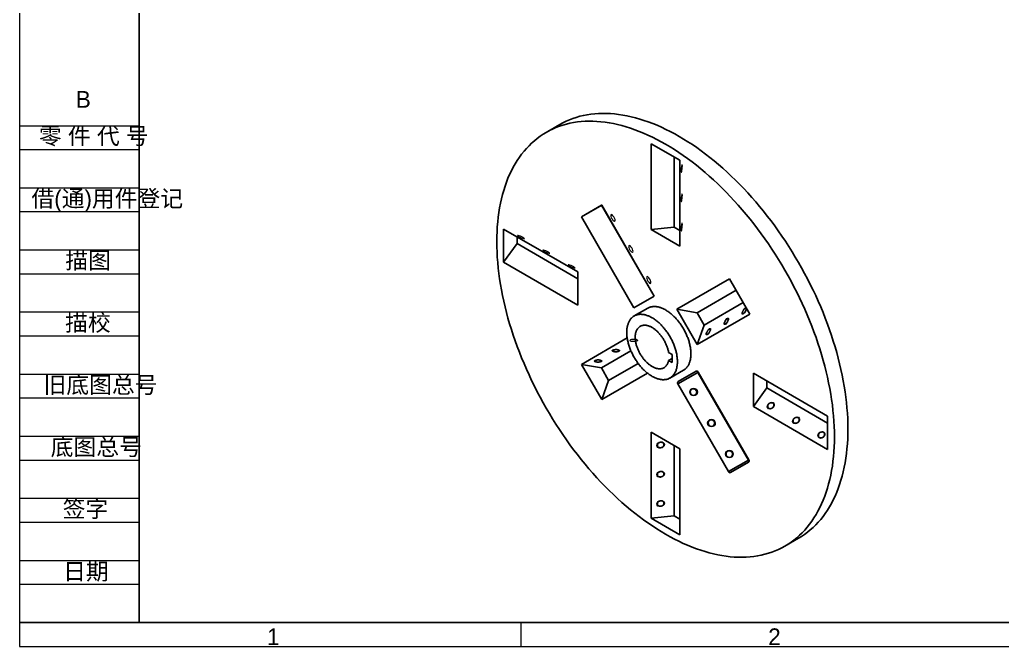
# Model space of a CAD drawing. Header units: millimetres. Extents: x 0 to 4200, y 0 to 2970.
# Drawn here: x 0 to 2058, y 0 to 1312 of the extents above; entities that cross this region are included whole.
import ezdxf

# ---------------------------------------------------------------- set-up
doc = ezdxf.new("R2010")
doc.units = ezdxf.units.MM
doc.header["$LTSCALE"] = 10
doc.styles.add('SLDTEXTSTYLE0', font='')
doc.styles.add('SLDTEXTSTYLE1', font='')
doc.styles.get('SLDTEXTSTYLE0').set_extended_font_data('汉仪长仿宋体')
doc.styles.get('SLDTEXTSTYLE1').set_extended_font_data('汉仪长仿宋体')

msp = doc.modelspace()

# ---------------------------------------------------------------- linework, layer by layer
at = {"color": 7, "linetype": 'Continuous', "lineweight": 18}
for p, q in [((0, 2970), (0, 0)), ((0, 1090), (250, 1090)), ((0, 1040), (250, 1040)), ((0, 960), (250, 960)), ((0, 910), (250, 910)), ((0, 830), (250, 830)), ((0, 780), (250, 780)), ((0, 700), (250, 700)), ((0, 650), (250, 650)), ((0, 570), (250, 570)), ((0, 520), (250, 520)), ((0, 440), (250, 440)), ((0, 390), (250, 390)), ((0, 310), (250, 310)), ((0, 260), (250, 260)), ((0, 180), (250, 180)), ((0, 130), (250, 130)), ((1050, 0), (1050, 50)), ((0, 0), (4200, 0))]:
    msp.add_line(p, q, dxfattribs=at)
at = {"color": 7, "linetype": 'Continuous', "lineweight": 25}
for p, q in [((250, 2920), (250, 50)), ((0, 50), (4150, 50))]:
    msp.add_line(p, q, dxfattribs=at)
for p, q in [((1131.057927, 1092.321759), (1102.773656, 1075.993596)), ((1382.805378, 1017.560082), (1322.701301, 1052.257427)), ((1322.701301, 1052.257427), (1322.701301, 872.618449)), ((1370.431009, 877.720999), (1370.431009, 1024.703653)), ((1382.805378, 837.921104), (1382.805378, 1017.560082)), ((1219.003339, 923.708391), (1176.503339, 899.165688)), ((1176.503339, 899.165688), (1218.537611, 923.434136)), ((1218.537611, 923.434136), (1219.005638, 923.70441)), ((1328.535312, 732.912529), (1218.537611, 923.434136)), ((1329.003339, 733.182803), (1219.003339, 923.708391)), ((1176.503339, 899.165688), (1286.503339, 708.640099)), ((1168.905576, 783.805204), (1013.342084, 873.610096)), ((1013.342084, 873.610096), (1013.342084, 804.204127)), ((1322.701301, 872.618449), (1370.431009, 877.720999)), ((1322.701301, 872.618449), (1382.805378, 837.921104)), ((1382.805378, 870.577428), (1370.431009, 877.720999)), ((1041.626356, 842.987162), (1041.626356, 857.281934)), ((1013.342084, 804.204127), (1041.626356, 842.987162)), ((1168.905576, 769.510432), (1041.626356, 842.987162)), ((1013.342084, 804.204127), (1168.905576, 714.399235)), ((1168.905576, 714.399235), (1168.905576, 783.805204)), ((1486.503339, 769.283928), (1376.503339, 705.761637)), ((1529.003339, 695.671769), (1486.503339, 769.283928)), ((1418.537611, 698.2741), (1500.255638, 745.464249)), ((1286.503339, 708.640099), (1329.003339, 733.182803)), ((1315.256387, 707.92283), (1286.972116, 691.594668)), ((1376.503339, 705.761637), (1419.003339, 632.149478)), ((1376.503339, 705.761637), (1418.537611, 698.2741)), ((1515.255638, 719.483487), (1433.537611, 672.293338)), ((1433.537611, 672.293338), (1418.537611, 698.2741)), ((1419.003339, 632.149478), (1529.003339, 695.671769)), ((1419.003339, 632.149478), (1433.537611, 672.293338)), ((1272.321768, 645.599344), (1176.503339, 590.266561)), ((1218.537611, 582.779025), (1280.230381, 618.40508)), ((1366.181152, 610.726537), (1359.110084, 614.808578)), ((1359.110084, 598.477762), (1366.181152, 602.559802)), ((1359.110084, 598.477762), (1366.181152, 594.395721)), ((1366.181152, 594.395721), (1366.181152, 610.726537)), ((1176.503339, 590.266561), (1219.003339, 516.654402)), ((1176.503339, 590.266561), (1218.537611, 582.779025)), ((1233.537611, 556.798263), (1218.537611, 582.779025)), ((1295.232257, 592.425402), (1233.537611, 556.798263)), ((1361.966021, 561.687338), (1390.250292, 578.0155)), ((1219.003339, 516.654402), (1314.82493, 571.989011)), ((1219.003339, 516.654402), (1233.537611, 556.798263)), ((1420.537611, 573.559874), (1378.503339, 549.291426)), ((1378.9304, 554.157095), (1416.688592, 575.956753)), ((1416.576278, 575.896663), (1378.9304, 554.157095)), ((1526.537611, 389.962489), (1420.537611, 573.559874)), ((1527.003339, 390.236744), (1421.003339, 573.834129)), ((1692.164594, 481.734203), (1536.601103, 571.539095)), ((1536.601103, 571.539095), (1536.601103, 502.133126)), ((1378.503339, 549.291426), (1484.503339, 365.694041)), ((1536.601103, 502.133126), (1564.885374, 540.916161)), ((1564.885374, 540.916161), (1564.885374, 555.210933)), ((1692.164594, 467.439431), (1564.885374, 540.916161)), ((1536.601103, 502.133126), (1692.164594, 412.328234)), ((1692.164594, 412.328234), (1692.164594, 481.734203)), ((1322.701301, 448.017226), (1322.701301, 268.378248)), ((1382.805378, 413.319882), (1322.701301, 448.017226)), ((1370.431009, 273.480798), (1370.431009, 420.463453)), ((1382.805378, 233.680903), (1382.805378, 413.319882)), ((1484.503339, 365.694041), (1526.537611, 389.962489)), ((1488.9304, 363.631507), (1526.576278, 385.371075)), ((1322.701301, 268.378248), (1370.431009, 273.480798)), ((1322.701301, 268.378248), (1382.805378, 233.680903)), ((1382.805378, 266.337227), (1370.431009, 273.480798)), ((1602.733023, 209.944734), (1631.017294, 226.272896))]:
    msp.add_line(p, q)
at = {"flags": 128}
for points in [[(1734.591001, 455.195299), (1734.469847, 465.952513), (1734.106469, 476.842236), (1733.501114, 487.857005), (1732.654199, 498.98927), (1731.566303, 510.231402), (1730.238172, 521.575697), (1728.670717, 533.014379), (1726.865011, 544.539609), (1724.822293, 556.143488), (1722.543962, 567.818064), (1720.031579, 579.555335), (1717.286867, 591.347257), (1714.311706, 603.185749), (1711.108136, 615.062697), (1707.678352, 626.969961), (1704.024705, 638.899381), (1700.149698, 650.842781), (1696.055988, 662.791974), (1691.746381, 674.738773), (1687.223828, 686.674989), (1682.491432, 698.592442), (1677.552434, 710.482964), (1672.410219, 722.338405), (1667.068312, 734.150642), (1661.530374, 745.911577), (1655.8002, 757.613152), (1649.881718, 769.247346), (1643.778983, 780.806186), (1637.496179, 792.281749), (1631.037611, 803.666172), (1624.407705, 814.951651), (1617.611005, 826.130453), (1610.65217, 837.194916), (1603.535969, 848.137456), (1596.267278, 858.950575), (1588.85108, 869.626862), (1581.292456, 880.158999), (1573.596588, 890.539769), (1565.76875, 900.762057), (1557.814306, 910.818857), (1549.738708, 920.703276), (1541.547491, 930.408541), (1533.246269, 939.928), (1524.84073, 949.255128), (1516.336636, 958.383535), (1507.739814, 967.306962), (1499.056158, 976.019295), (1490.291617, 984.514562), (1481.452199, 992.786942), (1472.543962, 1000.830765), (1463.573011, 1008.640517), (1454.545494, 1016.210848), (1445.467599, 1023.536567), (1436.345546, 1030.612656), (1427.185588, 1037.434263), (1417.994003, 1043.996714), (1408.77709, 1050.295511), (1399.541165, 1056.326338), (1390.292559, 1062.085061), (1381.037611, 1067.567733), (1371.782662, 1072.770597), (1362.534056, 1077.690088), (1353.298131, 1082.322832), (1344.081218, 1086.665657), (1334.889633, 1090.715584), (1325.729675, 1094.469839), (1316.607623, 1097.925848), (1307.529727, 1101.081243), (1298.502211, 1103.933862), (1289.53126, 1106.481749), (1280.623023, 1108.723158), (1271.783605, 1110.656553), (1263.019064, 1112.280608), (1254.335407, 1113.594212), (1245.738586, 1114.596464), (1237.234491, 1115.286676), (1228.828953, 1115.664376), (1220.52773, 1115.729304), (1212.336513, 1115.481417), (1204.260915, 1114.920884), (1196.306472, 1114.04809), (1188.478633, 1112.863632), (1180.782765, 1111.368323), (1173.224142, 1109.563186), (1165.807943, 1107.44946), (1158.539253, 1105.028593), (1151.423051, 1102.302243), (1144.464216, 1099.272281), (1137.667516, 1095.940781), (1131.057927, 1092.321759)], [(1706.30673, 438.867137), (1706.185576, 449.624351), (1705.822197, 460.514074), (1705.216843, 471.528842), (1704.369928, 482.661108), (1703.282032, 493.90324), (1701.953901, 505.247534), (1700.386446, 516.686216), (1698.58074, 528.211447), (1696.538022, 539.815326), (1694.25969, 551.489902), (1691.747308, 563.227173), (1689.002595, 575.019095), (1686.027435, 586.857587), (1682.823865, 598.734535), (1679.394081, 610.641799), (1675.740433, 622.571219), (1671.865427, 634.514618), (1667.771717, 646.463812), (1663.462109, 658.410611), (1658.939557, 670.346827), (1654.20716, 682.26428), (1649.268162, 694.154801), (1644.125948, 706.010243), (1638.784041, 717.822479), (1633.246103, 729.583415), (1627.515929, 741.28499), (1621.597447, 752.919184), (1615.494712, 764.478023), (1609.211908, 775.953587), (1602.753339, 787.33801), (1596.123434, 798.623489), (1589.326734, 809.802291), (1582.367899, 820.866754), (1575.251697, 831.809294), (1567.983007, 842.622413), (1560.566808, 853.2987), (1553.008185, 863.830837), (1545.312317, 874.211607), (1537.484479, 884.433894), (1529.530035, 894.490694), (1521.454437, 904.375114), (1513.26322, 914.080379), (1504.961997, 923.599838), (1496.556459, 932.926966), (1488.052364, 942.055372), (1479.455543, 950.9788), (1470.771886, 959.691132), (1462.007346, 968.1864), (1453.167928, 976.45878), (1444.25969, 984.502602), (1435.288739, 992.312355), (1426.261223, 999.882685), (1417.183327, 1007.208405), (1408.061275, 1014.284493), (1398.901317, 1021.106101), (1389.709732, 1027.668552), (1380.492819, 1033.967349), (1371.256894, 1039.998176), (1362.008288, 1045.756899), (1352.753339, 1051.239571), (1343.498391, 1056.442435), (1334.249785, 1061.361925), (1325.01386, 1065.99467), (1315.796947, 1070.337494), (1306.605362, 1074.387422), (1297.445404, 1078.141676), (1288.323351, 1081.597686), (1279.245456, 1084.753081), (1270.217939, 1087.605699), (1261.246988, 1090.153586), (1252.338751, 1092.394995), (1243.499333, 1094.32839), (1234.734793, 1095.952446), (1226.051136, 1097.26605), (1217.454314, 1098.268301), (1208.95022, 1098.958514), (1200.544681, 1099.336213), (1192.243459, 1099.401142), (1184.052242, 1099.153255), (1175.976644, 1098.592722), (1168.0222, 1097.719928), (1160.194362, 1096.53547), (1152.498494, 1095.04016), (1144.939871, 1093.235024), (1137.523672, 1091.121298), (1130.254981, 1088.70043), (1123.13878, 1085.974081), (1116.179945, 1082.944118), (1109.383245, 1079.612619), (1102.753339, 1075.981866), (1096.294771, 1072.054347), (1090.011967, 1067.832755), (1083.909232, 1063.319983), (1077.99075, 1058.519123), (1072.260576, 1053.433466), (1066.722638, 1048.066498), (1061.380731, 1042.421896), (1056.238517, 1036.503529), (1051.299518, 1030.315453), (1046.567122, 1023.861909), (1042.04457, 1017.147321), (1037.734962, 1010.176289), (1033.641252, 1002.953592), (1029.766245, 995.48418), (1026.112598, 987.773172), (1022.682814, 979.825852), (1019.479244, 971.647667), (1016.504083, 963.244223), (1013.759371, 954.621278), (1011.246988, 945.784742), (1008.968657, 936.740671), (1006.925939, 927.495264), (1005.120233, 918.054858), (1003.552778, 908.425921), (1002.224647, 898.615053), (1001.136751, 888.628979), (1000.289836, 878.474541), (999.684481, 868.1587), (999.321103, 857.688526), (999.199949, 847.071193), (999.321103, 836.313979), (999.684481, 825.424256), (1000.289836, 814.409488), (1001.136751, 803.277223), (1002.224647, 792.03509), (1003.552778, 780.690796), (1005.120233, 769.252114), (1006.925939, 757.726884), (1008.968657, 746.123004), (1011.246988, 734.448428), (1013.759371, 722.711157), (1016.504083, 710.919235), (1019.479244, 699.080743), (1022.682814, 687.203795), (1026.112598, 675.296531), (1029.766245, 663.367111), (1033.641252, 651.423712), (1037.734962, 639.474518), (1042.04457, 627.527719), (1046.567122, 615.591503), (1051.299518, 603.674051), (1056.238517, 591.783529), (1061.380731, 579.928087), (1066.722638, 568.115851), (1072.260576, 556.354915), (1077.99075, 544.65334), (1083.909232, 533.019146), (1090.011967, 521.460307), (1096.294771, 509.984743), (1102.753339, 498.600321), (1109.383245, 487.314841), (1116.179945, 476.136039), (1123.13878, 465.071577), (1130.254981, 454.129036), (1137.523672, 443.315917), (1144.939871, 432.63963), (1152.498494, 422.107493), (1160.194362, 411.726723), (1168.0222, 401.504436), (1175.976644, 391.447636), (1184.052242, 381.563216), (1192.243459, 371.857951), (1200.544681, 362.338493), (1208.95022, 353.011364), (1217.454314, 343.882958), (1226.051136, 334.959531), (1234.734793, 326.247198), (1243.499333, 317.75193), (1252.338751, 309.479551), (1261.246988, 301.435728), (1270.217939, 293.625975), (1279.245456, 286.055645), (1288.323351, 278.729925), (1297.445404, 271.653837), (1306.605362, 264.83223), (1315.796947, 258.269778), (1325.01386, 251.970981), (1334.249785, 245.940154), (1343.498391, 240.181431), (1352.753339, 234.698759), (1362.008288, 229.495895), (1371.256894, 224.576405), (1380.492819, 219.94366), (1389.709732, 215.600836), (1398.901317, 211.550909), (1408.061275, 207.796654), (1417.183327, 204.340645), (1426.261223, 201.185249), (1435.288739, 198.332631), (1444.25969, 195.784744), (1453.167928, 193.543335), (1462.007346, 191.60994), (1470.771886, 189.985884), (1479.455543, 188.67228), (1488.052364, 187.670029), (1496.556459, 186.979817), (1504.961997, 186.602117), (1513.26322, 186.537188), (1521.454437, 186.785075), (1529.530035, 187.345608), (1537.484479, 188.218402), (1545.312317, 189.40286), (1553.008185, 190.89817), (1560.566808, 192.703306), (1567.983007, 194.817033), (1575.251697, 197.2379), (1582.367899, 199.964249), (1589.326734, 202.994212), (1596.123434, 206.325711), (1602.753339, 209.956464), (1609.211908, 213.883983), (1615.494712, 218.105575), (1621.597447, 222.618347), (1627.515929, 227.419207), (1633.246103, 232.504864), (1638.784041, 237.871832), (1644.125948, 243.516434), (1649.268162, 249.434801), (1654.20716, 255.622877), (1658.939557, 262.076421), (1663.462109, 268.791009), (1667.771717, 275.762041), (1671.865427, 282.984738), (1675.740433, 290.45415), (1679.394081, 298.165159), (1682.823865, 306.112479), (1686.027435, 314.290663), (1689.002595, 322.694108), (1691.747308, 331.317053), (1694.25969, 340.153588), (1696.538022, 349.197659), (1698.58074, 358.443066), (1700.386446, 367.883472), (1701.953901, 377.512409), (1703.282032, 387.323277), (1704.369928, 397.309351), (1705.216843, 407.463789), (1705.822197, 417.77963), (1706.185576, 428.249804), (1706.30673, 438.867137)], [(1405.786348, 612.353861), (1405.762384, 614.208498), (1405.690516, 616.089126), (1405.570806, 617.994047), (1405.403365, 619.921538), (1405.188342, 621.869858), (1404.925933, 623.837245), (1404.616374, 625.821923), (1404.259946, 627.822097), (1403.85697, 629.835959), (1403.40781, 631.861691), (1402.912873, 633.89746), (1402.372606, 635.941428), (1401.787497, 637.991747), (1401.158075, 640.046564), (1400.484908, 642.104022), (1399.768605, 644.162262), (1399.009814, 646.219424), (1398.209219, 648.273648), (1397.367545, 650.323079), (1396.485553, 652.365864), (1395.564038, 654.400157), (1394.603835, 656.424119), (1393.60581, 658.435922), (1392.570867, 660.433748), (1391.499939, 662.41579), (1390.393995, 664.380258), (1389.254035, 666.325376), (1388.081088, 668.249386), (1386.876214, 670.150551), (1385.640503, 672.027151), (1384.375072, 673.877491), (1383.081063, 675.699898), (1381.759646, 677.492726), (1380.412015, 679.254354), (1379.039389, 680.98319), (1377.643008, 682.677672), (1376.224133, 684.336269), (1374.784047, 685.957482), (1373.324052, 687.539845), (1371.845466, 689.081928), (1370.349627, 690.582339), (1368.837885, 692.03972), (1367.311608, 693.452756), (1365.772173, 694.820168), (1364.220974, 696.140722), (1362.659411, 697.413223), (1361.088895, 698.636522), (1359.510847, 699.809513), (1357.926691, 700.931136), (1356.33786, 702.000378), (1354.74579, 703.016273), (1353.15192, 703.977901), (1351.557689, 704.884394), (1349.964538, 705.734934), (1348.373908, 706.52875), (1346.787236, 707.265127), (1345.205955, 707.943397), (1343.631495, 708.56295), (1342.065279, 709.123223), (1340.508722, 709.623712), (1338.96323, 710.063964), (1337.430201, 710.443581), (1335.91102, 710.76222), (1334.40706, 711.019592), (1332.919679, 711.215466), (1331.450222, 711.349665), (1330.000018, 711.422066), (1328.570376, 711.432606), (1327.162589, 711.381273), (1325.777929, 711.268115), (1324.417647, 711.093234), (1323.082973, 710.856787), (1321.775112, 710.558989), (1320.495247, 710.200109), (1319.244534, 709.780471), (1318.024104, 709.300453), (1316.83506, 708.760491), (1315.678476, 708.161072), (1315.256387, 707.92283)], [(1513.991764, 700.084898), (1513.803178, 699.527206), (1513.650116, 698.994349), (1513.534051, 698.49146), (1513.456101, 698.023381), (1513.417016, 697.594621), (1513.417174, 697.209308), (1513.456572, 696.871154), (1513.534831, 696.583415), (1513.651197, 696.348862), (1513.80455, 696.169754), (1513.993414, 696.047815), (1514.215968, 695.984221), (1514.47007, 695.979584), (1514.753272, 696.033948), (1515.062848, 696.14679), (1515.395815, 696.317023), (1515.748968, 696.543007), (1516.118904, 696.822567), (1516.502062, 697.15301), (1516.894752, 697.531153), (1517.293191, 697.953355), (1517.693542, 698.41555), (1518.09195, 698.913287), (1518.484578, 699.441772), (1518.867645, 699.995915), (1519.237461, 700.570381), (1519.590465, 701.159635), (1519.923257, 701.758005), (1520.232633, 702.359726), (1520.515613, 702.959004), (1520.769471, 703.550068), (1520.991764, 704.127226), (1521.180349, 704.684919), (1521.333412, 705.217775), (1521.449477, 705.720665), (1521.527427, 706.188743), (1521.566512, 706.617504), (1521.566354, 707.002816), (1521.526956, 707.340971), (1521.448697, 707.62871), (1521.33233, 707.863263), (1521.178977, 708.042371), (1520.990114, 708.164309), (1520.76756, 708.227903), (1520.513458, 708.23254), (1520.230255, 708.178176), (1519.92068, 708.065334), (1519.587712, 707.895101), (1519.23456, 707.669117), (1518.864623, 707.389557), (1518.481465, 707.059114), (1518.088776, 706.680971), (1517.690337, 706.258769), (1517.289986, 705.796574), (1516.891577, 705.298837), (1516.49895, 704.770352), (1516.115883, 704.216209), (1515.746067, 703.641744), (1515.393063, 703.052489), (1515.06027, 702.45412), (1514.750894, 701.852398), (1514.467915, 701.25312), (1514.214056, 700.662056), (1513.991764, 700.084898)], [(1377.502077, 596.025699), (1377.478113, 597.880336), (1377.406244, 599.760964), (1377.286535, 601.665885), (1377.119093, 603.593376), (1376.904071, 605.541695), (1376.641662, 607.509083), (1376.332103, 609.493761), (1375.975674, 611.493935), (1375.572698, 613.507797), (1375.123539, 615.533528), (1374.628602, 617.569298), (1374.088335, 619.613266), (1373.503226, 621.663584), (1372.873803, 623.718401), (1372.200637, 625.77586), (1371.484334, 627.8341), (1370.725542, 629.891262), (1369.924948, 631.945486), (1369.083274, 633.994917), (1368.201281, 636.037702), (1367.279767, 638.071995), (1366.319564, 640.095957), (1365.321539, 642.10776), (1364.286595, 644.105585), (1363.215668, 646.087628), (1362.109724, 648.052095), (1360.969763, 649.997214), (1359.796816, 651.921224), (1358.591943, 653.822389), (1357.356232, 655.698989), (1356.0908, 657.549328), (1354.796791, 659.371736), (1353.475375, 661.164563), (1352.127744, 662.926191), (1350.755118, 664.655028), (1349.358737, 666.34951), (1347.939862, 668.008107), (1346.499776, 669.629319), (1345.039781, 671.211683), (1343.561195, 672.753766), (1342.065356, 674.254177), (1340.553614, 675.711558), (1339.027336, 677.124594), (1337.487902, 678.492006), (1335.936702, 679.812559), (1334.375139, 681.085061), (1332.804624, 682.30836), (1331.226575, 683.481351), (1329.64242, 684.602974), (1328.053589, 685.672216), (1326.461519, 686.68811), (1324.867648, 687.649739), (1323.273417, 688.556232), (1321.680267, 689.406771), (1320.089637, 690.200588), (1318.502965, 690.936964), (1316.921684, 691.615235), (1315.347224, 692.234787), (1313.781008, 692.795061), (1312.224451, 693.29555), (1310.678959, 693.735802), (1309.14593, 694.115419), (1307.626749, 694.434057), (1306.122788, 694.69143), (1304.635408, 694.887304), (1303.165951, 695.021503), (1301.715747, 695.093904), (1300.286105, 695.104443), (1298.878318, 695.053111), (1297.493658, 694.939953), (1296.133376, 694.765071), (1294.798701, 694.528625), (1293.490841, 694.230827), (1292.210976, 693.871947), (1290.960263, 693.452308), (1289.739833, 692.972291), (1288.550789, 692.432329), (1287.394204, 691.83291), (1286.271125, 691.174576), (1285.182567, 690.457921), (1284.129512, 689.683593), (1283.112913, 688.852293), (1282.133688, 687.964771), (1281.192723, 687.021829), (1280.290868, 686.02432), (1279.428937, 684.973145), (1278.60771, 683.869254), (1277.827929, 682.713645), (1277.090299, 681.507361), (1276.395485, 680.251494), (1275.744117, 678.947178), (1275.136783, 677.595591), (1274.574031, 676.197956), (1274.056371, 674.755535), (1273.584269, 673.269632), (1273.158153, 671.74159), (1272.778408, 670.172789), (1272.445377, 668.564648), (1272.159361, 666.918619), (1271.920618, 665.236191), (1271.729364, 663.518883), (1271.585772, 661.768249), (1271.489972, 659.985868), (1271.442051, 658.173354), (1271.442051, 656.332343), (1271.489972, 654.464499), (1271.585772, 652.571511), (1271.729364, 650.655088), (1271.920618, 648.716964), (1272.159361, 646.758889), (1272.445377, 644.782633), (1272.778408, 642.789983), (1273.158153, 640.782737), (1273.584269, 638.762712), (1274.056371, 636.731732), (1274.574031, 634.691633), (1275.136783, 632.644259), (1275.744117, 630.591459), (1276.395485, 628.535089), (1277.090299, 626.477007), (1277.827929, 624.419074), (1278.60771, 622.363149), (1279.428937, 620.311089), (1280.290868, 618.26475), (1281.192723, 616.225981), (1282.133688, 614.196624), (1283.112913, 612.178513), (1284.129512, 610.173473), (1285.182567, 608.183314), (1286.271125, 606.209836), (1287.394204, 604.254822), (1288.550789, 602.320039), (1289.739833, 600.407236), (1290.960263, 598.51814), (1292.210976, 596.65446), (1293.490841, 594.817879), (1294.798701, 593.010057), (1296.133376, 591.232628), (1297.493658, 589.487199), (1298.878318, 587.775346), (1300.286105, 586.098617), (1301.715747, 584.458527), (1303.165951, 582.856558), (1304.635408, 581.294158), (1306.122788, 579.772739), (1307.626749, 578.293676), (1309.14593, 576.858306), (1310.678959, 575.467925), (1312.224451, 574.12379), (1313.781008, 572.827116), (1315.347224, 571.579075), (1316.921684, 570.380795), (1318.502965, 569.233358), (1320.089637, 568.137801), (1321.680267, 567.095115), (1323.273417, 566.106243), (1324.867648, 565.172076), (1326.461519, 564.29346), (1328.053589, 563.47119), (1329.64242, 562.706007), (1331.226575, 561.998603), (1332.804624, 561.349618), (1334.375139, 560.759639), (1335.936702, 560.229197), (1337.487902, 559.758774), (1339.027336, 559.348793), (1340.553614, 558.999626), (1342.065356, 558.711588), (1343.561195, 558.484939), (1345.039781, 558.319884), (1346.499776, 558.216572), (1347.939862, 558.175097), (1349.358737, 558.195496), (1350.755118, 558.277751), (1352.127744, 558.421787), (1353.475375, 558.627474), (1354.796791, 558.894626), (1356.0908, 559.223003), (1357.356232, 559.612306), (1358.591943, 560.062184), (1359.796816, 560.572232), (1360.969763, 561.141987), (1362.109724, 561.770934), (1363.215668, 562.458507), (1364.286595, 563.204082), (1365.321539, 564.006987), (1366.319564, 564.866495), (1367.279767, 565.78183), (1368.201281, 566.752165), (1369.083274, 567.776623), (1369.924948, 568.854278), (1370.725542, 569.984156), (1371.484334, 571.165236), (1372.200637, 572.39645), (1372.873803, 573.676687), (1373.503226, 575.004788), (1374.088335, 576.379554), (1374.628602, 577.799743), (1375.123539, 579.26407), (1375.572698, 580.771213), (1375.975674, 582.319809), (1376.332103, 583.90846), (1376.641662, 585.535728), (1376.904071, 587.200145), (1377.119093, 588.900205), (1377.286535, 590.634372), (1377.406244, 592.401079), (1377.478113, 594.198729), (1377.502077, 596.025699)], [(1476.491764, 678.429572), (1476.303178, 677.871879), (1476.150116, 677.339022), (1476.034051, 676.836133), (1475.956101, 676.368054), (1475.917016, 675.939294), (1475.917174, 675.553981), (1475.956572, 675.215827), (1476.034831, 674.928088), (1476.151197, 674.693535), (1476.30455, 674.514427), (1476.493414, 674.392489), (1476.715968, 674.328895), (1476.97007, 674.324257), (1477.253272, 674.378622), (1477.562848, 674.491463), (1477.895815, 674.661696), (1478.248968, 674.887681), (1478.618904, 675.167241), (1479.002062, 675.497683), (1479.394752, 675.875827), (1479.793191, 676.298029), (1480.193542, 676.760224), (1480.59195, 677.25796), (1480.984578, 677.786445), (1481.367645, 678.340589), (1481.737461, 678.915054), (1482.090465, 679.504309), (1482.423257, 680.102678), (1482.732633, 680.704399), (1483.015613, 681.303678), (1483.269471, 681.894742), (1483.491764, 682.471899), (1483.680349, 683.029592), (1483.833412, 683.562449), (1483.949477, 684.065338), (1484.027427, 684.533417), (1484.066512, 684.962177), (1484.066354, 685.34749), (1484.026956, 685.685644), (1483.948697, 685.973383), (1483.83233, 686.207936), (1483.678977, 686.387044), (1483.490114, 686.508982), (1483.26756, 686.572576), (1483.013458, 686.577214), (1482.730255, 686.522849), (1482.42068, 686.410008), (1482.087712, 686.239775), (1481.73456, 686.01379), (1481.364623, 685.73423), (1480.981465, 685.403788), (1480.588776, 685.025644), (1480.190337, 684.603442), (1479.789986, 684.141247), (1479.391577, 683.643511), (1478.99895, 683.115026), (1478.615883, 682.560882), (1478.246067, 681.986417), (1477.893063, 681.397162), (1477.56027, 680.798793), (1477.250894, 680.197072), (1476.967915, 679.597793), (1476.714056, 679.006729), (1476.491764, 678.429572)], [(1359.110084, 614.808578), (1358.826867, 616.436428), (1358.497245, 618.07806), (1358.121663, 619.731258), (1357.70063, 621.393788), (1357.234713, 623.063405), (1356.724542, 624.737855), (1356.170806, 626.414874), (1355.574253, 628.092199), (1354.935688, 629.767564), (1354.255974, 631.438707), (1353.536029, 633.103369), (1352.776826, 634.759303), (1351.979389, 636.404272), (1351.144797, 638.036055), (1350.274175, 639.652448), (1349.3687, 641.251266), (1348.429595, 642.830352), (1347.458129, 644.387572), (1346.455613, 645.920823), (1345.423401, 647.428034), (1344.362888, 648.90717), (1343.275505, 650.356232), (1342.162723, 651.773264), (1341.026042, 653.156352), (1339.867, 654.503627), (1338.68716, 655.813271), (1337.488118, 657.083513), (1336.271491, 658.312639), (1335.038924, 659.498989), (1333.79208, 660.64096), (1332.532645, 661.737009), (1331.262319, 662.785657), (1329.982818, 663.785487), (1328.69587, 664.735149), (1327.403213, 665.633359), (1326.106593, 666.478906), (1324.807762, 667.270647), (1323.508472, 668.007512), (1322.210481, 668.688506), (1320.91554, 669.31271), (1319.625398, 669.87928), (1318.341798, 670.387452), (1317.066474, 670.836538), (1315.801149, 671.225933), (1314.54753, 671.555111), (1313.307311, 671.823626), (1312.082168, 672.031116), (1310.873755, 672.177301), (1309.683704, 672.261984), (1308.513623, 672.28505), (1307.365092, 672.246468), (1306.239661, 672.14629), (1305.138852, 671.984651), (1304.06415, 671.76177), (1303.017008, 671.477948), (1301.99884, 671.133567), (1301.011021, 670.729094), (1300.054884, 670.265074), (1299.131722, 669.742135), (1298.242782, 669.160982), (1297.389263, 668.5224), (1296.572319, 667.827253), (1295.793053, 667.076478), (1295.052518, 666.27109), (1294.351713, 665.412176), (1293.691586, 664.500897), (1293.073027, 663.538484), (1292.496873, 662.526236), (1291.963901, 661.46552), (1291.474832, 660.357769), (1291.030325, 659.20448), (1290.630982, 658.00721), (1290.277342, 656.767575), (1289.969881, 655.487251), (1289.709016, 654.167966), (1289.495099, 652.811503), (1289.328419, 651.419693), (1289.209201, 649.994416), (1289.137605, 648.537598), (1289.113729, 647.051206), (1289.137605, 645.537247), (1289.209201, 643.997766), (1289.328419, 642.434843), (1289.495099, 640.850588), (1289.709016, 639.247141), (1289.969881, 637.626668), (1290.277342, 635.991358), (1290.630982, 634.343419), (1291.030325, 632.685076), (1291.474832, 631.018571), (1291.963901, 629.346153), (1292.496873, 627.670081), (1293.073027, 625.992619), (1293.691586, 624.316033), (1294.351713, 622.642588), (1295.052518, 620.974542), (1295.793053, 619.31415), (1296.572319, 617.663654), (1297.389263, 616.025283), (1298.242782, 614.401249), (1299.131722, 612.793747), (1300.054884, 611.204948), (1301.011021, 609.636997), (1301.99884, 608.092012), (1303.017008, 606.572079), (1304.06415, 605.079252), (1305.138852, 603.615548), (1306.239661, 602.182941), (1307.365092, 600.783369), (1308.513623, 599.418721), (1309.683704, 598.090839), (1310.873755, 596.801518), (1312.082168, 595.5525), (1313.307311, 594.34547), (1314.54753, 593.182059), (1315.801149, 592.063839), (1317.066474, 590.99232), (1318.341798, 589.968949), (1319.625398, 588.995108), (1320.91554, 588.072112), (1322.210481, 587.201209), (1323.508472, 586.383574), (1324.807762, 585.620312), (1326.106593, 584.912454), (1327.403213, 584.260955), (1328.69587, 583.666696), (1329.982818, 583.130478), (1331.262319, 582.653028), (1332.532645, 582.234989), (1333.79208, 581.876925), (1335.038924, 581.579321), (1336.271491, 581.342579), (1337.488118, 581.167018), (1338.68716, 581.052875), (1339.867, 581.000305), (1341.026042, 581.009378), (1342.162723, 581.080083), (1343.275505, 581.212323), (1344.362888, 581.405921), (1345.423401, 581.660614), (1346.455613, 581.976059), (1347.458129, 582.351829), (1348.429595, 582.787418), (1349.3687, 583.282236), (1350.274175, 583.835616), (1351.144797, 584.44681), (1351.979389, 585.114993), (1352.776826, 585.839261), (1353.536029, 586.618638), (1354.255974, 587.45207), (1354.935688, 588.338431), (1355.574253, 589.276525), (1356.170806, 590.265084), (1356.724542, 591.302774), (1357.234713, 592.388192), (1357.70063, 593.519873), (1358.121663, 594.696288), (1358.497245, 595.915849), (1358.826867, 597.176908), (1359.110084, 598.477762)], [(1438.991764, 656.774245), (1438.803178, 656.216552), (1438.650116, 655.683696), (1438.534051, 655.180806), (1438.456101, 654.712728), (1438.417016, 654.283967), (1438.417174, 653.898655), (1438.456572, 653.5605), (1438.534831, 653.272761), (1438.651197, 653.038208), (1438.80455, 652.8591), (1438.993414, 652.737162), (1439.215968, 652.673568), (1439.47007, 652.668931), (1439.753272, 652.723295), (1440.062848, 652.836137), (1440.395815, 653.00637), (1440.748968, 653.232354), (1441.118904, 653.511914), (1441.502062, 653.842357), (1441.894752, 654.2205), (1442.293191, 654.642702), (1442.693542, 655.104897), (1443.09195, 655.602634), (1443.484578, 656.131119), (1443.867645, 656.685262), (1444.237461, 657.259727), (1444.590465, 657.848982), (1444.923257, 658.447351), (1445.232633, 659.049073), (1445.515613, 659.648351), (1445.769471, 660.239415), (1445.991764, 660.816573), (1446.180349, 661.374265), (1446.333412, 661.907122), (1446.449477, 662.410011), (1446.527427, 662.87809), (1446.566512, 663.30685), (1446.566354, 663.692163), (1446.526956, 664.030317), (1446.448697, 664.318056), (1446.33233, 664.552609), (1446.178977, 664.731717), (1445.990114, 664.853656), (1445.76756, 664.91725), (1445.513458, 664.921887), (1445.230255, 664.867523), (1444.92068, 664.754681), (1444.587712, 664.584448), (1444.23456, 664.358464), (1443.864623, 664.078904), (1443.481465, 663.748461), (1443.088776, 663.370318), (1442.690337, 662.948116), (1442.289986, 662.485921), (1441.891577, 661.988184), (1441.49895, 661.459699), (1441.115883, 660.905556), (1440.746067, 660.33109), (1440.393063, 659.741836), (1440.06027, 659.143466), (1439.750894, 658.541745), (1439.467915, 657.942467), (1439.214056, 657.351403), (1438.991764, 656.774245)], [(1252.32234, 620.963849), (1251.711341, 621.059951), (1251.072519, 621.135663), (1250.412027, 621.190255), (1249.736226, 621.223202), (1249.051623, 621.234187), (1248.364811, 621.223102), (1247.682407, 621.190057), (1247.01098, 621.135368), (1246.356998, 621.059562), (1245.726758, 620.963369), (1245.126331, 620.847716), (1244.561498, 620.713717), (1244.037699, 620.562661), (1243.559979, 620.396005), (1243.132938, 620.215352), (1242.76069, 620.022443), (1242.446818, 619.819135), (1242.194347, 619.607386), (1242.005706, 619.389236), (1241.882714, 619.166785), (1241.826553, 618.942176), (1241.837766, 618.717572), (1241.916245, 618.495136), (1242.061233, 618.27701), (1242.271333, 618.065295), (1242.544524, 617.86203), (1242.878174, 617.669172), (1243.269069, 617.488578), (1243.713445, 617.321989), (1244.207022, 617.171007), (1244.745048, 617.037088), (1245.32234, 616.921521), (1245.933339, 616.825419), (1246.572161, 616.749707), (1247.232653, 616.695115), (1247.908455, 616.662168), (1248.593058, 616.651183), (1249.279869, 616.662267), (1249.962274, 616.695313), (1250.633701, 616.750002), (1251.287683, 616.825808), (1251.917922, 616.922001), (1252.51835, 617.037654), (1253.083183, 617.171653), (1253.606982, 617.322708), (1254.084702, 617.489365), (1254.511742, 617.670018), (1254.883991, 617.862927), (1255.197862, 618.066235), (1255.450334, 618.277984), (1255.638974, 618.496134), (1255.761967, 618.718585), (1255.818127, 618.943194), (1255.806914, 619.167798), (1255.728436, 619.390234), (1255.583448, 619.60836), (1255.373347, 619.820075), (1255.100156, 620.02334), (1254.766507, 620.216198), (1254.375612, 620.396791), (1253.931236, 620.563381), (1253.437658, 620.714362), (1252.899632, 620.848282), (1252.32234, 620.963849)], [(1214.82234, 599.308522), (1214.211341, 599.404624), (1213.572519, 599.480336), (1212.912027, 599.534929), (1212.236226, 599.567875), (1211.551623, 599.57886), (1210.864811, 599.567776), (1210.182407, 599.53473), (1209.51098, 599.480041), (1208.856998, 599.404235), (1208.226758, 599.308042), (1207.626331, 599.192389), (1207.061498, 599.05839), (1206.537699, 598.907335), (1206.059979, 598.740678), (1205.632938, 598.560025), (1205.26069, 598.367116), (1204.946818, 598.163808), (1204.694347, 597.952059), (1204.505706, 597.733909), (1204.382714, 597.511458), (1204.326553, 597.286849), (1204.337766, 597.062245), (1204.416245, 596.839809), (1204.561233, 596.621684), (1204.771333, 596.409968), (1205.044524, 596.206703), (1205.378174, 596.013845), (1205.769069, 595.833252), (1206.213445, 595.666662), (1206.707022, 595.515681), (1207.245048, 595.381762), (1207.82234, 595.266194), (1208.433339, 595.170092), (1209.072161, 595.09438), (1209.732653, 595.039788), (1210.408455, 595.006841), (1211.093058, 594.995857), (1211.779869, 595.006941), (1212.462274, 595.039986), (1213.133701, 595.094676), (1213.787683, 595.170481), (1214.417922, 595.266674), (1215.01835, 595.382327), (1215.583183, 595.516326), (1216.106982, 595.667382), (1216.584702, 595.834038), (1217.011742, 596.014691), (1217.383991, 596.207601), (1217.697862, 596.410909), (1217.950334, 596.622657), (1218.138974, 596.840807), (1218.261967, 597.063258), (1218.318127, 597.287867), (1218.306914, 597.512471), (1218.228436, 597.734907), (1218.083448, 597.953033), (1217.873347, 598.164748), (1217.600156, 598.368013), (1217.266507, 598.560871), (1216.875612, 598.741465), (1216.431236, 598.908054), (1215.937658, 599.059036), (1215.399632, 599.192955), (1214.82234, 599.308522)], [(1390.250292, 578.0155), (1390.393995, 578.099097), (1391.499939, 578.786669), (1392.570867, 579.532244), (1393.60581, 580.335149), (1394.603835, 581.194657), (1395.564038, 582.109993), (1396.485553, 583.080328), (1397.367545, 584.104785), (1398.209219, 585.18244), (1399.009814, 586.312318), (1399.768605, 587.493398), (1400.484908, 588.724612), (1401.158075, 590.004849), (1401.787497, 591.33295), (1402.372606, 592.707716), (1402.912873, 594.127905), (1403.40781, 595.592232), (1403.85697, 597.099375), (1404.259946, 598.647972), (1404.616374, 600.236622), (1404.925933, 601.863891), (1405.188342, 603.528307), (1405.403365, 605.228367), (1405.570806, 606.962534), (1405.690516, 608.729241), (1405.762384, 610.526892), (1405.786348, 612.353861)], [(1568.978209, 498.20175), (1569.483009, 497.948604), (1570.02223, 497.751757), (1570.590676, 497.613106), (1571.182875, 497.533986), (1571.793123, 497.515158), (1572.415543, 497.556804), (1573.04414, 497.658523), (1573.672861, 497.819336), (1574.295652, 498.037692), (1574.906513, 498.311491), (1575.499563, 498.638094), (1576.06909, 499.014357), (1576.609608, 499.436656), (1577.115913, 499.900923), (1577.583129, 500.402689), (1578.006756, 500.93712), (1578.382714, 501.499069), (1578.707382, 502.083125), (1578.977634, 502.683663), (1579.190868, 503.2949), (1579.345029, 503.910948), (1579.438632, 504.525875), (1579.470778, 505.13376), (1579.441155, 505.728746), (1579.350049, 506.305106), (1579.198338, 506.857288), (1578.987483, 507.379973), (1578.719514, 507.868129), (1578.397012, 508.317054), (1578.023082, 508.722425), (1577.601327, 509.080338), (1577.135808, 509.387346), (1576.631007, 509.640492), (1576.091787, 509.837339), (1575.52334, 509.97599), (1574.931141, 510.05511), (1574.320893, 510.073938), (1573.698474, 510.032292), (1573.069876, 509.930573), (1572.441155, 509.76976), (1571.818365, 509.551404), (1571.207503, 509.277605), (1570.614453, 508.951002), (1570.044927, 508.574739), (1569.504408, 508.15244), (1568.998103, 507.688172), (1568.530887, 507.186407), (1568.107261, 506.651976), (1567.731303, 506.090027), (1567.406634, 505.505971), (1567.136382, 504.905433), (1566.923149, 504.294196), (1566.768988, 503.678148), (1566.675384, 503.063221), (1566.643239, 502.455336), (1566.672861, 501.860349), (1566.763967, 501.28399), (1566.915678, 500.731808), (1567.126533, 500.209123), (1567.394503, 499.720967), (1567.717005, 499.272042), (1568.090934, 498.866671), (1568.512689, 498.508758), (1568.978209, 498.20175)], [(1622.011217, 467.586446), (1622.516018, 467.3333), (1623.055238, 467.136453), (1623.623685, 466.997802), (1624.215884, 466.918682), (1624.826132, 466.899854), (1625.448551, 466.9415), (1626.077149, 467.043219), (1626.70587, 467.204031), (1627.32866, 467.422388), (1627.939522, 467.696187), (1628.532572, 468.02279), (1629.102098, 468.399053), (1629.642617, 468.821352), (1630.148922, 469.285619), (1630.616138, 469.787385), (1631.039764, 470.321815), (1631.415722, 470.883765), (1631.740391, 471.467821), (1632.010643, 472.068359), (1632.223876, 472.679595), (1632.378037, 473.295644), (1632.471641, 473.910571), (1632.503786, 474.518455), (1632.474164, 475.113442), (1632.383058, 475.689802), (1632.231347, 476.241983), (1632.020492, 476.764669), (1631.752522, 477.252825), (1631.43002, 477.70175), (1631.056091, 478.107121), (1630.634336, 478.465034), (1630.168816, 478.772042), (1629.664016, 479.025188), (1629.124795, 479.222034), (1628.556349, 479.360686), (1627.96415, 479.439806), (1627.353902, 479.458634), (1626.731482, 479.416988), (1626.102885, 479.315269), (1625.474164, 479.154456), (1624.851373, 478.936099), (1624.240512, 478.662301), (1623.647462, 478.335697), (1623.077935, 477.959435), (1622.537417, 477.537136), (1622.031112, 477.072868), (1621.563896, 476.571103), (1621.140269, 476.036672), (1620.764311, 475.474723), (1620.439643, 474.890667), (1620.169391, 474.290129), (1619.956157, 473.678892), (1619.801997, 473.062844), (1619.708393, 472.447917), (1619.676247, 471.840032), (1619.70587, 471.245045), (1619.796976, 470.668686), (1619.948687, 470.116504), (1620.159542, 469.593819), (1620.427511, 469.105663), (1620.750013, 468.656737), (1621.123943, 468.251366), (1621.545698, 467.893453), (1622.011217, 467.586446)], [(1631.017294, 226.272896), (1631.037611, 226.284627), (1637.496179, 230.212145), (1643.778983, 234.433737), (1649.881718, 238.946509), (1655.8002, 243.747369), (1661.530374, 248.833026), (1667.068312, 254.199995), (1672.410219, 259.844597), (1677.552434, 265.762964), (1682.491432, 271.95104), (1687.223828, 278.404583), (1691.746381, 285.119172), (1696.055988, 292.090203), (1700.149698, 299.3129), (1704.024705, 306.782312), (1707.678352, 314.493321), (1711.108136, 322.440641), (1714.311706, 330.618825), (1717.286867, 339.02227), (1720.031579, 347.645215), (1722.543962, 356.481751), (1724.822293, 365.525821), (1726.865011, 374.771228), (1728.670717, 384.211635), (1730.238172, 393.840571), (1731.566303, 403.651439), (1732.654199, 413.637514), (1733.501114, 423.791951), (1734.106469, 434.107792), (1734.469847, 444.577967), (1734.591001, 455.195299)], [(1675.044226, 436.971141), (1675.549027, 436.717995), (1676.088247, 436.521149), (1676.656694, 436.382498), (1677.248892, 436.303377), (1677.85914, 436.28455), (1678.48156, 436.326196), (1679.110157, 436.427915), (1679.738879, 436.588727), (1680.361669, 436.807084), (1680.97253, 437.080883), (1681.56558, 437.407486), (1682.135107, 437.783749), (1682.675625, 438.206048), (1683.181931, 438.670315), (1683.649146, 439.17208), (1684.072773, 439.706511), (1684.448731, 440.268461), (1684.773399, 440.852517), (1685.043651, 441.453055), (1685.256885, 442.064291), (1685.411046, 442.68034), (1685.50465, 443.295267), (1685.536795, 443.903151), (1685.507172, 444.498138), (1685.416067, 445.074498), (1685.264356, 445.626679), (1685.0535, 446.149365), (1684.785531, 446.637521), (1684.463029, 447.086446), (1684.0891, 447.491817), (1683.667344, 447.84973), (1683.201825, 448.156738), (1682.697024, 448.409884), (1682.157804, 448.60673), (1681.589357, 448.745381), (1680.997158, 448.824502), (1680.386911, 448.84333), (1679.764491, 448.801683), (1679.135893, 448.699964), (1678.507172, 448.539152), (1677.884382, 448.320795), (1677.27352, 448.046997), (1676.680471, 447.720393), (1676.110944, 447.34413), (1675.570425, 446.921832), (1675.06412, 446.457564), (1674.596905, 445.955799), (1674.173278, 445.421368), (1673.79732, 444.859419), (1673.472652, 444.275363), (1673.202399, 443.674824), (1672.989166, 443.063588), (1672.835005, 442.44754), (1672.741401, 441.832612), (1672.709256, 441.224728), (1672.738879, 440.629741), (1672.829984, 440.053382), (1672.981695, 439.5012), (1673.192551, 438.978514), (1673.46052, 438.490358), (1673.783022, 438.041433), (1674.156951, 437.636062), (1674.578706, 437.278149), (1675.044226, 436.971141)], [(1349.249915, 422.214752), (1349.216772, 422.771454), (1349.117661, 423.315708), (1348.953537, 423.842273), (1348.72598, 424.346077), (1348.437182, 424.82227), (1348.089925, 425.266264), (1347.687552, 425.673784), (1347.233939, 426.040905), (1346.733454, 426.364092), (1346.190917, 426.640232), (1345.611553, 426.866666), (1345.000941, 427.041213), (1344.364963, 427.162192), (1343.709743, 427.228438), (1343.041591, 427.239313), (1342.366941, 427.194713), (1341.692292, 427.095066), (1341.02414, 426.941333), (1340.368919, 426.734994), (1339.732941, 426.478036), (1339.12233, 426.172934), (1338.542966, 425.822627), (1338.000429, 425.430487), (1337.499944, 425.000291), (1337.04633, 424.536183), (1336.643958, 424.042631), (1336.2967, 423.52439), (1336.007902, 422.98645), (1335.780346, 422.433991), (1335.616222, 421.872335), (1335.517111, 421.30689), (1335.483967, 420.743102), (1335.517111, 420.1864), (1335.616222, 419.642146), (1335.780346, 419.115581), (1336.007902, 418.611777), (1336.2967, 418.135584), (1336.643958, 417.69159), (1337.04633, 417.28407), (1337.499944, 416.916949), (1338.000429, 416.593762), (1338.542966, 416.317622), (1339.12233, 416.091189), (1339.732941, 415.916642), (1340.368919, 415.795662), (1341.02414, 415.729416), (1341.692292, 415.718541), (1342.366941, 415.763141), (1343.041591, 415.862788), (1343.709743, 416.016521), (1344.364963, 416.22286), (1345.000941, 416.479818), (1345.611553, 416.78492), (1346.190917, 417.135228), (1346.733454, 417.527368), (1347.233939, 417.957563), (1347.687552, 418.421672), (1348.089925, 418.915223), (1348.437182, 419.433464), (1348.72598, 419.971405), (1348.953537, 420.523863), (1349.117661, 421.085519), (1349.216772, 421.650964), (1349.249915, 422.214752)], [(1349.249915, 360.974191), (1349.216772, 361.530893), (1349.117661, 362.075147), (1348.953537, 362.601712), (1348.72598, 363.105517), (1348.437182, 363.581709), (1348.089925, 364.025703), (1347.687552, 364.433223), (1347.233939, 364.800344), (1346.733454, 365.123531), (1346.190917, 365.399671), (1345.611553, 365.626105), (1345.000941, 365.800652), (1344.364963, 365.921631), (1343.709743, 365.987877), (1343.041591, 365.998752), (1342.366941, 365.954152), (1341.692292, 365.854505), (1341.02414, 365.700772), (1340.368919, 365.494433), (1339.732941, 365.237476), (1339.12233, 364.932374), (1338.542966, 364.582066), (1338.000429, 364.189926), (1337.499944, 363.75973), (1337.04633, 363.295622), (1336.643958, 362.80207), (1336.2967, 362.283829), (1336.007902, 361.745889), (1335.780346, 361.19343), (1335.616222, 360.631774), (1335.517111, 360.066329), (1335.483967, 359.502541), (1335.517111, 358.945839), (1335.616222, 358.401585), (1335.780346, 357.87502), (1336.007902, 357.371216), (1336.2967, 356.895024), (1336.643958, 356.45103), (1337.04633, 356.04351), (1337.499944, 355.676388), (1338.000429, 355.353202), (1338.542966, 355.077062), (1339.12233, 354.850628), (1339.732941, 354.676081), (1340.368919, 354.555102), (1341.02414, 354.488855), (1341.692292, 354.47798), (1342.366941, 354.522581), (1343.041591, 354.622227), (1343.709743, 354.77596), (1344.364963, 354.982299), (1345.000941, 355.239257), (1345.611553, 355.544359), (1346.190917, 355.894667), (1346.733454, 356.286807), (1347.233939, 356.717002), (1347.687552, 357.181111), (1348.089925, 357.674662), (1348.437182, 358.192903), (1348.72598, 358.730844), (1348.953537, 359.283302), (1349.117661, 359.844958), (1349.216772, 360.410403), (1349.249915, 360.974191)], [(1349.249915, 299.733631), (1349.216772, 300.290332), (1349.117661, 300.834586), (1348.953537, 301.361151), (1348.72598, 301.864956), (1348.437182, 302.341148), (1348.089925, 302.785142), (1347.687552, 303.192662), (1347.233939, 303.559783), (1346.733454, 303.88297), (1346.190917, 304.15911), (1345.611553, 304.385544), (1345.000941, 304.560091), (1344.364963, 304.68107), (1343.709743, 304.747316), (1343.041591, 304.758191), (1342.366941, 304.713591), (1341.692292, 304.613944), (1341.02414, 304.460211), (1340.368919, 304.253872), (1339.732941, 303.996915), (1339.12233, 303.691813), (1338.542966, 303.341505), (1338.000429, 302.949365), (1337.499944, 302.519169), (1337.04633, 302.055061), (1336.643958, 301.561509), (1336.2967, 301.043268), (1336.007902, 300.505328), (1335.780346, 299.952869), (1335.616222, 299.391213), (1335.517111, 298.825768), (1335.483967, 298.26198), (1335.517111, 297.705278), (1335.616222, 297.161024), (1335.780346, 296.634459), (1336.007902, 296.130655), (1336.2967, 295.654463), (1336.643958, 295.210469), (1337.04633, 294.802949), (1337.499944, 294.435827), (1338.000429, 294.112641), (1338.542966, 293.836501), (1339.12233, 293.610067), (1339.732941, 293.43552), (1340.368919, 293.314541), (1341.02414, 293.248294), (1341.692292, 293.237419), (1342.366941, 293.28202), (1343.041591, 293.381666), (1343.709743, 293.535399), (1344.364963, 293.741738), (1345.000941, 293.998696), (1345.611553, 294.303798), (1346.190917, 294.654106), (1346.733454, 295.046246), (1347.233939, 295.476442), (1347.687552, 295.94055), (1348.089925, 296.434101), (1348.437182, 296.952343), (1348.72598, 297.490283), (1348.953537, 298.042741), (1349.117661, 298.604397), (1349.216772, 299.169842), (1349.249915, 299.733631)]]:
    msp.add_lwpolyline(points, dxfattribs=at)
at = {"color": 7, "linetype": 'Continuous', "lineweight": 18, "flags": 128}
for points in [[(1386.447163, 993.863289), (1387.004623, 996.098333), (1387.477215, 998.9876), (1387.792991, 1002.091225), (1387.903877, 1004.936708), (1387.792991, 1007.090851), (1387.477215, 1008.225705), (1387.004623, 1008.168499), (1386.447163, 1006.927942), (1385.889702, 1004.692897), (1385.41711, 1001.80363), (1385.101334, 998.700005), (1384.990449, 995.854522), (1385.101334, 993.700379), (1385.41711, 992.565525), (1385.889702, 992.622731), (1386.447163, 993.863289)], [(1386.447163, 932.622728), (1387.004623, 934.857772), (1387.477215, 937.747039), (1387.792991, 940.850664), (1387.903877, 943.696147), (1387.792991, 945.85029), (1387.477215, 946.985144), (1387.004623, 946.927938), (1386.447163, 945.687381), (1385.889702, 943.452336), (1385.41711, 940.563069), (1385.101334, 937.459444), (1384.990449, 934.613961), (1385.101334, 932.459818), (1385.41711, 931.324964), (1385.889702, 931.38217), (1386.447163, 932.622728)], [(1242.379303, 892.235638), (1244.17156, 890.541081), (1245.708084, 889.807531), (1246.754952, 890.146663), (1247.152788, 891.506847), (1246.841026, 893.681009), (1245.867128, 896.33815), (1244.379361, 899.073747), (1242.604225, 901.471328), (1240.811967, 903.165885), (1239.275444, 903.899435), (1238.228576, 903.560303), (1237.830739, 902.200118), (1238.142502, 900.025957), (1239.1164, 897.368815), (1240.604167, 894.633219), (1242.379303, 892.235638)], [(1386.447163, 871.382167), (1387.004623, 873.617212), (1387.477215, 876.506479), (1387.792991, 879.610103), (1387.903877, 882.455586), (1387.792991, 884.609729), (1387.477215, 885.744583), (1387.004623, 885.687377), (1386.447163, 884.44682), (1385.889702, 882.211775), (1385.41711, 879.322508), (1385.101334, 876.218884), (1384.990449, 873.3734), (1385.101334, 871.219257), (1385.41711, 870.084403), (1385.889702, 870.14161), (1386.447163, 871.382167)], [(1055.347933, 853.563848), (1056.701204, 853.426022), (1056.987246, 853.806341), (1056.162514, 854.646906), (1054.352564, 855.819748), (1051.832945, 857.146312), (1048.987246, 858.424642), (1046.2487, 859.460124), (1044.034224, 860.095113), (1042.680954, 860.23294), (1042.394911, 859.852621), (1043.219644, 859.012056), (1045.029594, 857.839214), (1047.549212, 856.512649), (1050.394911, 855.234319), (1053.133457, 854.198838), (1055.347933, 853.563848)], [(1108.380942, 822.948544), (1109.734212, 822.810717), (1110.020255, 823.191037), (1109.195522, 824.031601), (1107.385572, 825.204443), (1104.865954, 826.531008), (1102.020255, 827.809338), (1099.281709, 828.844819), (1097.067233, 829.479809), (1095.713962, 829.617636), (1095.42792, 829.237317), (1096.252652, 828.396752), (1098.062602, 827.22391), (1100.582221, 825.897345), (1103.42792, 824.619015), (1106.166466, 823.583534), (1108.380942, 822.948544)], [(1279.879303, 827.283732), (1281.67156, 825.589176), (1283.208084, 824.855626), (1284.254952, 825.194758), (1284.652788, 826.554942), (1284.341026, 828.729103), (1283.367128, 831.386245), (1281.879361, 834.121842), (1280.104225, 836.519423), (1278.311967, 838.213979), (1276.775444, 838.94753), (1275.728576, 838.608398), (1275.330739, 837.248213), (1275.642502, 835.074052), (1276.6164, 832.41691), (1278.104167, 829.681314), (1279.879303, 827.283732)], [(1161.41395, 792.33324), (1162.767221, 792.195413), (1163.053264, 792.575732), (1162.228531, 793.416297), (1160.418581, 794.589139), (1157.898962, 795.915704), (1155.053264, 797.194034), (1152.314717, 798.229515), (1150.100242, 798.864505), (1148.746971, 799.002332), (1148.460928, 798.622012), (1149.285661, 797.781448), (1151.095611, 796.608606), (1153.61523, 795.282041), (1156.460928, 794.003711), (1159.199475, 792.96823), (1161.41395, 792.33324)], [(1317.379303, 762.331827), (1319.17156, 760.637271), (1320.708084, 759.903721), (1321.754952, 760.242853), (1322.152788, 761.603037), (1321.841026, 763.777198), (1320.867128, 766.43434), (1319.379361, 769.169937), (1317.604225, 771.567518), (1315.811967, 773.262074), (1314.275444, 773.995625), (1313.228576, 773.656493), (1312.830739, 772.296308), (1313.142502, 770.122147), (1314.1164, 767.465005), (1315.604167, 764.729409), (1317.379303, 762.331827)], [(1513.435929, 695.211015), (1512.864655, 696.214763), (1512.997818, 698.115407), (1513.815142, 700.623592), (1515.192199, 703.35747), (1516.919344, 705.900833), (1518.733635, 707.866476), (1520.358862, 708.955148), (1521.547599, 709.001109), (1522.118872, 707.997362), (1521.98571, 706.096717), (1521.168385, 703.588532), (1519.791328, 700.854654), (1518.064184, 698.311291), (1516.249893, 696.345648), (1514.624666, 695.256976), (1513.435929, 695.211015)], [(1475.935929, 673.555689), (1475.364655, 674.559436), (1475.497818, 676.46008), (1476.315142, 678.968266), (1477.692199, 681.702144), (1479.419344, 684.245506), (1481.233635, 686.211149), (1482.858862, 687.299821), (1484.047599, 687.345782), (1484.618872, 686.342035), (1484.48571, 684.441391), (1483.668385, 681.933205), (1482.291328, 679.199327), (1480.564184, 676.655965), (1478.749893, 674.690322), (1477.124666, 673.60165), (1475.935929, 673.555689)], [(1438.435929, 651.900362), (1437.864655, 652.904109), (1437.997818, 654.804754), (1438.815142, 657.312939), (1440.192199, 660.046817), (1441.919344, 662.59018), (1443.733635, 664.555823), (1445.358862, 665.644495), (1446.547599, 665.690456), (1447.118872, 664.686708), (1446.98571, 662.786064), (1446.168385, 660.277879), (1444.791328, 657.544001), (1443.064184, 655.000638), (1441.249893, 653.034995), (1439.624666, 651.946323), (1438.435929, 651.900362)], [(1282.266505, 642.810291), (1285.213862, 643.178228), (1288.329975, 643.15335), (1291.140444, 642.739445), (1293.2174, 641.999526), (1294.244646, 641.04624), (1294.065792, 640.024714), (1292.708069, 639.090468), (1290.378175, 638.385732), (1287.430818, 638.017796), (1284.314705, 638.042673), (1281.504237, 638.456578), (1279.427281, 639.196497), (1278.400035, 640.149784), (1278.578888, 641.171309), (1279.936612, 642.105555), (1282.266505, 642.810291)], [(1244.766505, 621.154964), (1247.713862, 621.522901), (1250.829975, 621.498023), (1253.640444, 621.084118), (1255.7174, 620.344199), (1256.744646, 619.390913), (1256.565792, 618.369388), (1255.208069, 617.435142), (1252.878175, 616.730406), (1249.930818, 616.362469), (1246.814705, 616.387347), (1244.004237, 616.801252), (1241.927281, 617.54117), (1240.900035, 618.494457), (1241.078888, 619.515982), (1242.436612, 620.450228), (1244.766505, 621.154964)], [(1207.266505, 599.499637), (1210.213862, 599.867574), (1213.329975, 599.842696), (1216.140444, 599.428791), (1218.2174, 598.688873), (1219.244646, 597.735586), (1219.065792, 596.714061), (1217.708069, 595.779815), (1215.378175, 595.075079), (1212.430818, 594.707142), (1209.314705, 594.73202), (1206.504237, 595.145925), (1204.427281, 595.885844), (1203.400035, 596.83913), (1203.578888, 597.860655), (1204.936612, 598.794901), (1207.266505, 599.499637)], [(1403.323131, 532.378825), (1403.906957, 535.445066), (1405.619709, 538.054383), (1408.200634, 539.809531), (1411.256811, 540.443306), (1414.322964, 539.859221), (1416.932299, 538.146197), (1418.687569, 535.565027), (1419.32155, 532.50867), (1418.737723, 529.44243), (1417.024972, 526.833113), (1414.444046, 525.077964), (1411.38787, 524.444189), (1408.321717, 525.028275), (1405.712381, 526.741299), (1403.957111, 529.322469), (1403.323131, 532.378825)], [(1567.400154, 507.06018), (1569.614629, 509.257623), (1572.353176, 510.623362), (1575.198874, 510.949476), (1577.718493, 510.186317), (1579.528443, 508.450069), (1580.353176, 506.005061), (1580.067133, 503.223521), (1578.713862, 500.528916), (1576.499387, 498.331473), (1573.760841, 496.965734), (1570.915142, 496.63962), (1568.395523, 497.402779), (1566.585573, 499.139027), (1565.760841, 501.584035), (1566.046883, 504.365575), (1567.400154, 507.06018)], [(1440.823131, 467.42692), (1441.406957, 470.493161), (1443.119709, 473.102478), (1445.700634, 474.857626), (1448.756811, 475.491401), (1451.822964, 474.907316), (1454.432299, 473.194292), (1456.187569, 470.613122), (1456.82155, 467.556765), (1456.237723, 464.490525), (1454.524972, 461.881208), (1451.944046, 460.126059), (1448.88787, 459.492284), (1445.821717, 460.07637), (1443.212381, 461.789394), (1441.457111, 464.370564), (1440.823131, 467.42692)], [(1620.433163, 476.444876), (1622.647638, 478.642319), (1625.386185, 480.008058), (1628.231883, 480.334172), (1630.751502, 479.571013), (1632.561452, 477.834765), (1633.386185, 475.389756), (1633.100142, 472.608217), (1631.746871, 469.913611), (1629.532396, 467.716169), (1626.793849, 466.35043), (1623.948151, 466.024316), (1621.428532, 466.787474), (1619.618582, 468.523722), (1618.793849, 470.968731), (1619.079892, 473.750271), (1620.433163, 476.444876)], [(1673.466171, 445.829572), (1675.680647, 448.027015), (1678.419193, 449.392754), (1681.264892, 449.718868), (1683.78451, 448.955709), (1685.59446, 447.219461), (1686.419193, 444.774452), (1686.13315, 441.992913), (1684.77988, 439.298307), (1682.565404, 437.100864), (1679.826858, 435.735125), (1676.981159, 435.409011), (1674.46154, 436.17217), (1672.65159, 437.908418), (1671.826858, 440.353427), (1672.1129, 443.134966), (1673.466171, 445.829572)], [(1342.366941, 428.011254), (1345.377227, 427.835825), (1347.929224, 426.692616), (1349.634414, 424.75567), (1350.233197, 422.31987), (1349.634414, 419.756044), (1347.929224, 417.454511), (1345.377227, 415.765659), (1342.366941, 414.946601), (1339.356655, 415.122029), (1336.804658, 416.265238), (1335.099468, 418.202184), (1334.500685, 420.637984), (1335.099468, 423.20181), (1336.804658, 425.503343), (1339.356655, 427.192195), (1342.366941, 428.011254)], [(1478.323131, 402.475015), (1478.906957, 405.541256), (1480.619709, 408.150573), (1483.200634, 409.905721), (1486.256811, 410.539496), (1489.322964, 409.955411), (1491.932299, 408.242387), (1493.687569, 405.661216), (1494.32155, 402.60486), (1493.737723, 399.538619), (1492.024972, 396.929303), (1489.444046, 395.174154), (1486.38787, 394.540379), (1483.321717, 395.124465), (1480.712381, 396.837489), (1478.957111, 399.418659), (1478.323131, 402.475015)], [(1342.366941, 366.770693), (1345.377227, 366.595264), (1347.929224, 365.452055), (1349.634414, 363.51511), (1350.233197, 361.079309), (1349.634414, 358.515483), (1347.929224, 356.21395), (1345.377227, 354.525098), (1342.366941, 353.70604), (1339.356655, 353.881468), (1336.804658, 355.024677), (1335.099468, 356.961623), (1334.500685, 359.397423), (1335.099468, 361.961249), (1336.804658, 364.262782), (1339.356655, 365.951634), (1342.366941, 366.770693)], [(1342.366941, 305.530132), (1345.377227, 305.354703), (1347.929224, 304.211494), (1349.634414, 302.274549), (1350.233197, 299.838748), (1349.634414, 297.274922), (1347.929224, 294.97339), (1345.377227, 293.284538), (1342.366941, 292.465479), (1339.356655, 292.640908), (1336.804658, 293.784116), (1335.099468, 295.721062), (1334.500685, 298.156862), (1335.099468, 300.720688), (1336.804658, 303.022221), (1339.356655, 304.711073), (1342.366941, 305.530132)]]:
    msp.add_lwpolyline(points, dxfattribs=at)
for centre in [(1411.322097, 532.444077), (1448.822097, 467.492172), (1486.322097, 402.540267)]:
    msp.add_circle(centre, 6.999593)
for centre, major_axis, ratio, start_param, end_param in [((1418.576278, 572.432561), (-1.999687, 3.464283), 0.7006701066, 4.7125181214, 6.2833144482), ((1422.964672, 574.961442), (-1.999687, 3.464283), 0.7006701066, 1.1275507665, 1.5709254678), ((1380.9304, 550.692994), (-1.999687, 3.464283), 0.7006701066, 0.000129141, 1.5709254678), ((1410.848054, 532.166738), (6.169302, 3.582603), 0.9812033155, 6.2807131771, 7.8176048805), ((1410.848054, 532.166738), (6.169302, 3.582603), 0.9812033155, 4.7537558154, 6.2807131771), ((1448.348054, 467.214833), (6.169302, 3.582603), 0.9812033155, 6.2807131771, 7.8176048656), ((1448.348054, 467.214833), (6.169302, 3.582603), 0.9812033155, 4.7537558325, 6.2807131771), ((1485.848054, 402.262928), (6.169302, 3.582603), 0.9812033155, 6.2807131771, 7.8176048897), ((1485.848054, 402.262928), (6.169302, 3.582603), 0.9812033155, 4.7537558056, 6.2807131771), ((1528.964672, 391.364057), (-1.999687, 3.464283), 0.7006701066, 1.5709254678, 2.0130283927), ((1524.576278, 388.835176), (-1.999687, 3.464283), 0.7006701066, 3.1417217946, 4.7125181214), ((1486.9304, 367.095608), (-1.999687, 3.464283), 0.7006701066, 1.5709254678, 3.1417217946)]:
    msp.add_ellipse(centre, major_axis=major_axis, ratio=ratio, start_param=start_param, end_param=end_param)

# ---------------------------------------------------------------- texts
at = {"color": 7, "linetype": 'Continuous', "lineweight": 18, "char_height": 35}
for s, insert, attachment_point, style in [('B', (133.43099, 1162.617372), 2, 'SLDTEXTSTYLE0'), ('零 件 代 号', (40.231243, 1085.94753), 1, 'SLDTEXTSTYLE1'), ('借(通)用件登记', (24.73749, 954.991764), 1, 'SLDTEXTSTYLE1'), ('描图', (143.302084, 825.525317), 2, 'SLDTEXTSTYLE1'), ('描校', (142.976996, 695.170574), 2, 'SLDTEXTSTYLE1'), ('旧底图总号', (49.999997, 564.875164), 1, 'SLDTEXTSTYLE1'), ('底图总号', (64.999999, 434.863381), 1, 'SLDTEXTSTYLE1'), ('  签字', (124.913671, 305.369014), 2, 'SLDTEXTSTYLE1'), ('  日期', (125.685374, 174.367573), 2, 'SLDTEXTSTYLE1'), ('1', (531.179688, 37.617372), 2, 'SLDTEXTSTYLE0'), ('2', (1580.748264, 37.617372), 2, 'SLDTEXTSTYLE0')]:
    msp.add_mtext(s, dxfattribs=dict(at, insert=insert, attachment_point=attachment_point, style=style))

doc.saveas('drawing.dxf')
